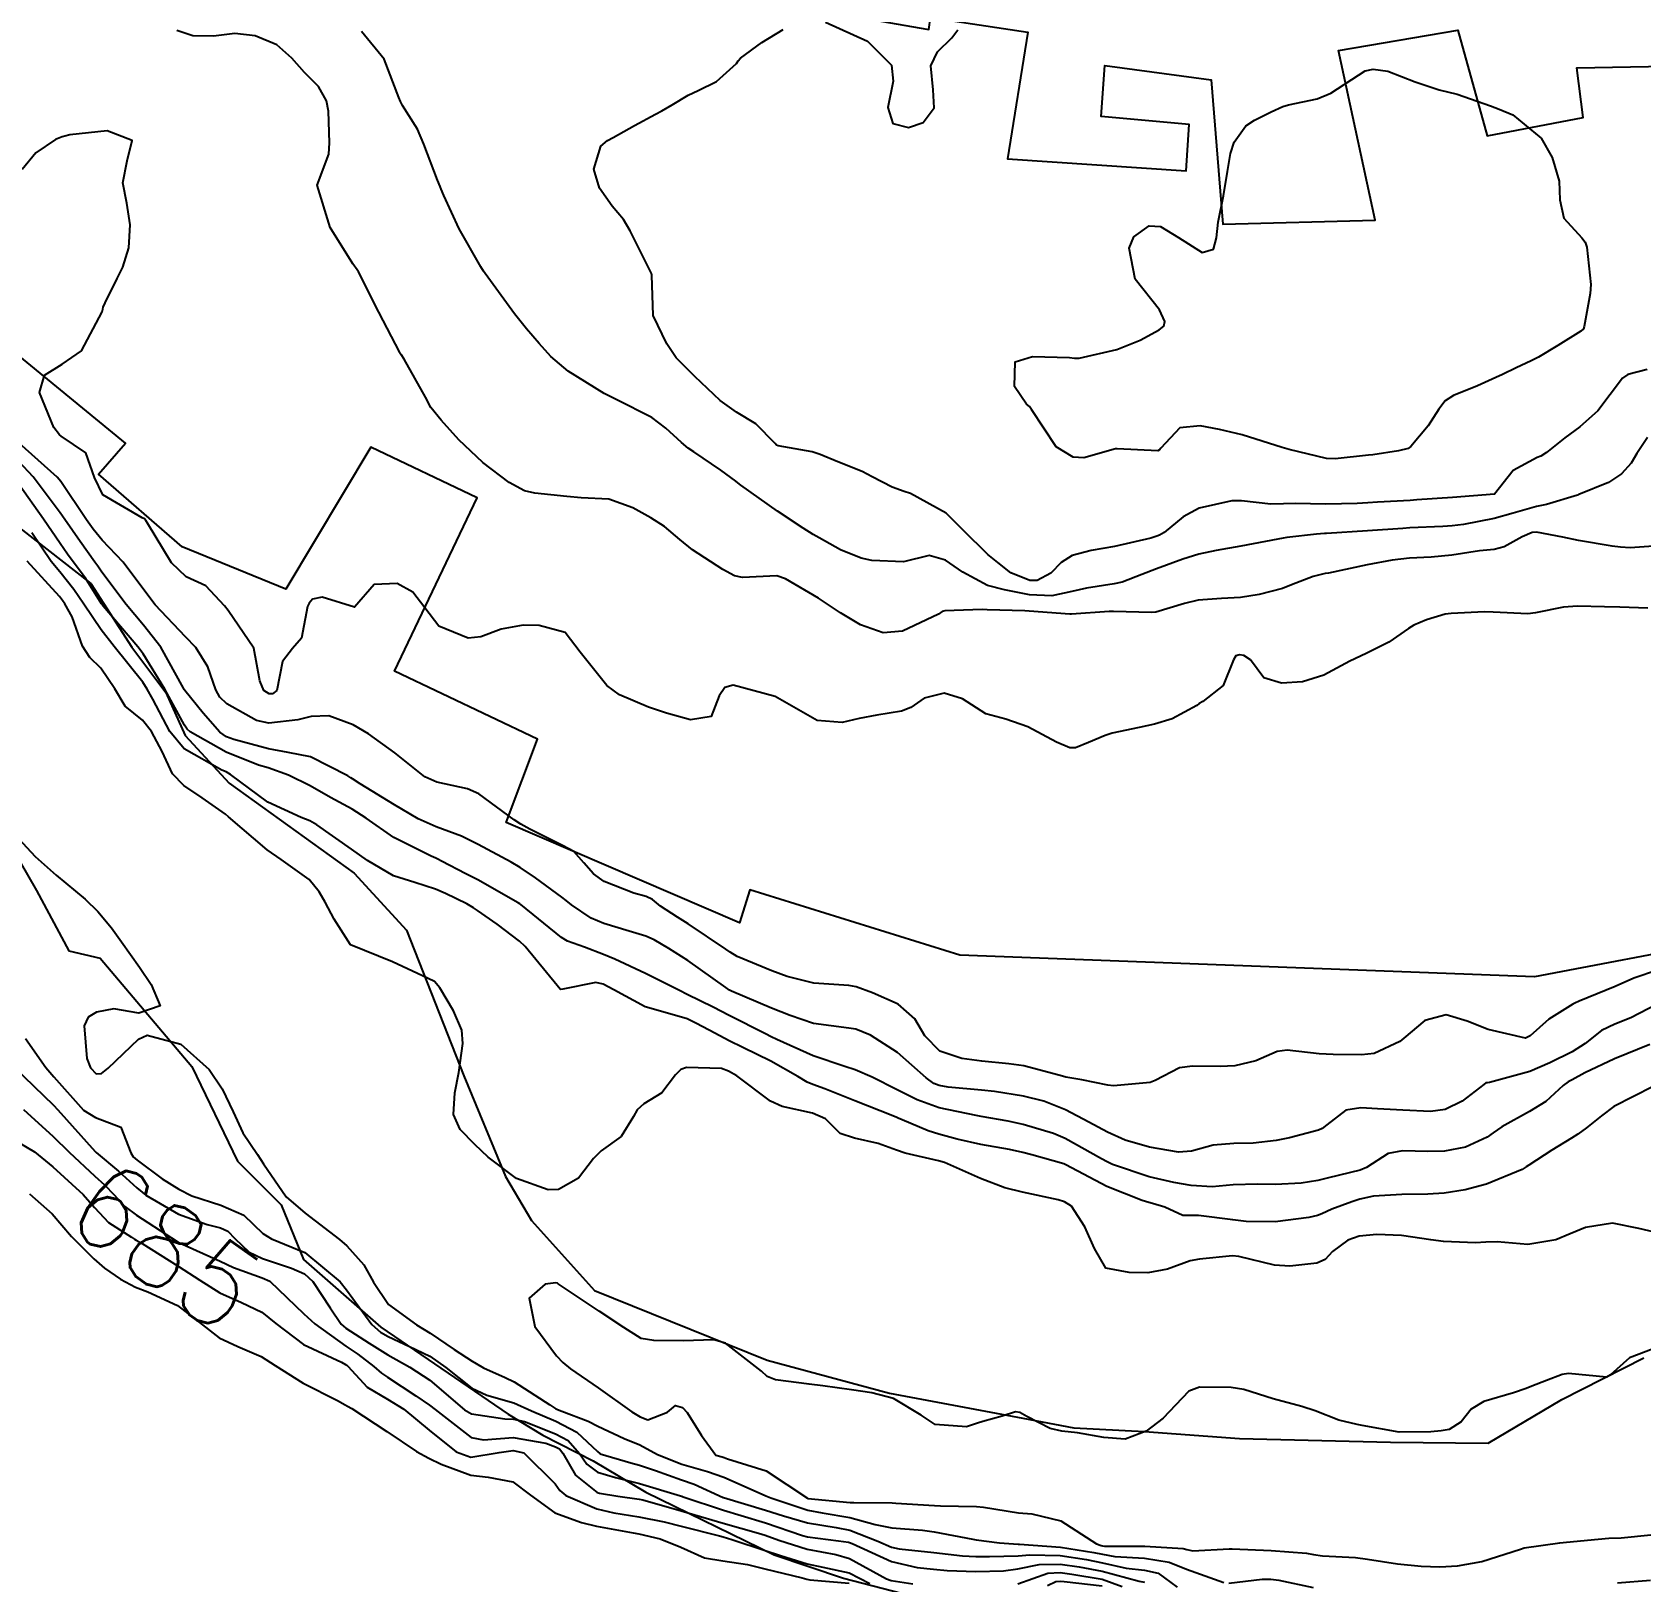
# Model space of a CAD drawing. Header units: metres. Extents: x 292545 to 299085, y 7450245 to 7463078.
# Drawn here: x 293624.2 to 293700.5, y 7462827.6 to 7462901.1 of the extents above; entities that cross this region are included whole.
import ezdxf
from ezdxf.enums import TextEntityAlignment as Align

# ---------------------------------------------------------------- set-up
doc = ezdxf.new("R2010")
doc.units = ezdxf.units.M
for name, color, linetype in [('Cotas', 45, 'Continuous'), ('Curvas de Nivel 1m', 11, 'Continuous'), ('Curvas de Nivel 5m', 15, 'Continuous'), ('Edificações', 30, 'Continuous'), ('Hidrografia', 140, 'Continuous')]:
    doc.layers.add(name, color=color, linetype=linetype)
doc.styles.add('Style-STANDARD', font='STANDARD.shx')

msp = doc.modelspace()

# ---------------------------------------------------------------- linework, layer by layer
at = {"layer": 'Curvas de Nivel 1m', "flags": 128}
for points, elevation in [([(293661.853, 7462901.58), (293663.84, 7462900.683), (293664.989, 7462899.543), (293665.056, 7462898.782), (293664.803, 7462897.545), (293665.04, 7462896.786), (293665.794, 7462896.591), (293666.493, 7462896.822), (293667.003, 7462897.518), (293666.96, 7462898.37), (293666.85, 7462899.52), (293667.167, 7462900.183), (293667.843, 7462900.843), (293668.132, 7462901.222)], 689), ([(293701.558, 7462876.765), (293700.02, 7462876.662), (293699.558, 7462876.688), (293699.158, 7462876.735), (293697.561, 7462877.001), (293696.825, 7462877.167), (293695.565, 7462877.397), (293695.368, 7462877.379), (293694.895, 7462877.187), (293694.042, 7462876.711), (293693.557, 7462876.584), (293692.866, 7462876.521), (293691.554, 7462876.315), (293690.576, 7462876.216), (293689.552, 7462876.17), (293688.735, 7462876.074), (293687.549, 7462875.844), (293685.702, 7462875.455), (293685.544, 7462875.434), (293685.429, 7462875.416), (293684.986, 7462875.306), (293683.954, 7462874.898), (293683.534, 7462874.735), (293682.419, 7462874.447), (293681.527, 7462874.31), (293680.631, 7462874.255), (293679.525, 7462874.179), (293678.878, 7462874.021), (293677.516, 7462873.61), (293677.319, 7462873.59), (293675.516, 7462873.637), (293675.308, 7462873.631), (293673.514, 7462873.507), (293673.445, 7462873.509), (293671.516, 7462873.659), (293671.308, 7462873.671), (293669.516, 7462873.718), (293669.28, 7462873.729), (293667.515, 7462873.677), (293667.392, 7462873.634), (293667.205, 7462873.513), (293665.505, 7462872.709), (293664.581, 7462872.621), (293663.507, 7462873.002), (293662.568, 7462873.569), (293661.523, 7462874.277), (293659.955, 7462875.185), (293659.539, 7462875.328), (293657.914, 7462875.25), (293657.539, 7462875.336), (293656.984, 7462875.636), (293655.552, 7462876.559), (293654.946, 7462877.048), (293654.213, 7462877.67), (293653.569, 7462878.073), (293652.716, 7462878.548), (293651.582, 7462878.96), (293650.264, 7462879.032), (293649.583, 7462879.091), (293648.072, 7462879.256), (293647.587, 7462879.368), (293646.857, 7462879.757), (293645.602, 7462880.706), (293644.468, 7462881.781), (293643.622, 7462882.719), (293643.137, 7462883.306), (293642.892, 7462883.801), (293641.875, 7462885.601), (293641.728, 7462885.819), (293641.7, 7462885.856), (293641.664, 7462885.924), (293640.673, 7462887.83), (293639.711, 7462889.741), (293639.651, 7462889.841), (293639.441, 7462890.117), (293638.362, 7462891.854), (293637.753, 7462893.86), (293638.3, 7462895.33), (293638.326, 7462895.855), (293638.284, 7462897.369), (293638.185, 7462897.856), (293637.81, 7462898.532), (293637.152, 7462899.205), (293636.54, 7462899.879), (293635.832, 7462900.504), (293634.8, 7462900.939), (293633.844, 7462901.046), (293632.835, 7462900.928), (293631.843, 7462900.93), (293631.096, 7462901.192)], 687), ([(293700.843, 7462881.895), (293700.331, 7462881.123), (293700.062, 7462880.669), (293699.598, 7462880.16), (293698.982, 7462879.749), (293697.583, 7462879.186), (293697.565, 7462879.179), (293697.522, 7462879.161), (293696.048, 7462878.705), (293695.577, 7462878.611), (293694.461, 7462878.304), (293693.571, 7462878.052), (293692.113, 7462877.766), (293691.568, 7462877.699), (293691.128, 7462877.674), (293689.566, 7462877.599), (293689.24, 7462877.58), (293687.565, 7462877.457), (293685.606, 7462877.342), (293685.563, 7462877.34), (293685.523, 7462877.34), (293685.142, 7462877.304), (293683.739, 7462877.14), (293683.561, 7462877.117), (293683.306, 7462877.07), (293681.557, 7462876.735), (293680.379, 7462876.538), (293679.553, 7462876.365), (293678.807, 7462876.121), (293677.546, 7462875.667), (293676.862, 7462875.4), (293675.921, 7462875.031), (293675.536, 7462874.948), (293674.224, 7462874.742), (293673.53, 7462874.587), (293672.588, 7462874.389), (293671.527, 7462874.43), (293670.346, 7462874.662), (293669.534, 7462874.874), (293668.366, 7462875.502), (293667.549, 7462876.077), (293666.777, 7462876.292), (293665.548, 7462875.998), (293664.047, 7462876.051), (293663.549, 7462876.16), (293662.568, 7462876.555), (293661.558, 7462877.129), (293661.272, 7462877.296), (293660.797, 7462877.591), (293659.575, 7462878.394), (293657.837, 7462879.628), (293657.701, 7462879.735), (293657.595, 7462879.82), (293656.892, 7462880.345), (293655.608, 7462881.204), (293655.343, 7462881.387), (293655.018, 7462881.659), (293654.277, 7462882.327), (293653.625, 7462882.839), (293651.921, 7462883.697), (293651.635, 7462883.831), (293651.362, 7462883.978), (293649.653, 7462885.035), (293648.836, 7462885.732), (293648.271, 7462886.343), (293647.676, 7462887.042), (293647.101, 7462887.756), (293645.711, 7462889.662), (293645.639, 7462889.771), (293645.505, 7462889.982), (293644.484, 7462891.782), (293643.749, 7462893.361), (293643.63, 7462893.67), (293643.577, 7462893.793), (293643.454, 7462894.098), (293642.812, 7462895.805), (293642.498, 7462896.517), (293641.801, 7462897.637), (293641.692, 7462897.821), (293641.619, 7462898.008), (293640.917, 7462899.829), (293639.842, 7462901.137)], 688), ([(293700.819, 7462885.118), (293699.903, 7462884.875), (293699.649, 7462884.708), (293698.473, 7462883.147), (293697.625, 7462882.389), (293696.915, 7462881.872), (293696.054, 7462881.176), (293695.778, 7462881.011), (293695.609, 7462880.946), (293694.467, 7462880.324), (293693.583, 7462879.2), (293691.581, 7462879.039), (293689.9, 7462878.926), (293689.579, 7462878.906), (293688.024, 7462878.82), (293687.578, 7462878.789), (293687.061, 7462878.761), (293685.577, 7462878.731), (293684.129, 7462878.763), (293683.577, 7462878.74), (293682.972, 7462878.724), (293681.578, 7462878.89), (293681.121, 7462878.889), (293679.575, 7462878.538), (293678.819, 7462878.129), (293677.918, 7462877.386), (293677.693, 7462877.257), (293677.561, 7462877.203), (293677.28, 7462877.114), (293675.556, 7462876.72), (293674.454, 7462876.531), (293673.551, 7462876.291), (293673.028, 7462875.965), (293672.547, 7462875.45), (293671.886, 7462875.108), (293671.538, 7462875.116), (293670.644, 7462875.473), (293670.025, 7462875.961), (293669.551, 7462876.341), (293668.388, 7462877.502), (293667.575, 7462878.306), (293665.882, 7462879.233), (293665.59, 7462879.331), (293665.012, 7462879.539), (293664.071, 7462880.027), (293663.6, 7462880.285), (293662.435, 7462880.741), (293661.608, 7462881.086), (293661.227, 7462881.204), (293659.612, 7462881.49), (293659.537, 7462881.526), (293659.465, 7462881.602), (293658.545, 7462882.539), (293657.628, 7462883.091), (293656.854, 7462883.638), (293655.65, 7462884.784), (293654.776, 7462885.663), (293654.33, 7462886.331), (293653.683, 7462887.68), (293653.625, 7462889.594), (293653.604, 7462889.671), (293652.967, 7462890.923), (293652.583, 7462891.687), (293652.273, 7462892.227), (293651.744, 7462892.857), (293651.141, 7462893.706), (293650.868, 7462894.607), (293651.207, 7462895.706), (293651.522, 7462895.966), (293651.787, 7462896.122), (293652.793, 7462896.685), (293653.798, 7462897.221), (293654.091, 7462897.376), (293654.585, 7462897.662), (293655.337, 7462898.125), (293655.81, 7462898.348), (293656.685, 7462898.77), (293657.633, 7462899.632), (293657.713, 7462899.743), (293657.827, 7462899.872), (293658.838, 7462900.615), (293659.847, 7462901.235)], 689), ([(293700.846, 7462873.794), (293699.524, 7462873.839), (293698.8, 7462873.865), (293697.524, 7462873.884), (293696.847, 7462873.843), (293695.519, 7462873.58), (293695.168, 7462873.533), (293693.519, 7462873.601), (293693.11, 7462873.616), (293691.518, 7462873.548), (293691.245, 7462873.505), (293690.357, 7462873.242), (293689.762, 7462872.996), (293689.509, 7462872.84), (293688.573, 7462872.188), (293687.497, 7462871.651), (293686.726, 7462871.281), (293685.486, 7462870.619), (293684.482, 7462870.311), (293683.482, 7462870.24), (293682.64, 7462870.488), (293682.005, 7462871.342), (293681.694, 7462871.546), (293681.495, 7462871.577), (293681.31, 7462871.537), (293681.198, 7462871.353), (293680.716, 7462870.122), (293679.746, 7462869.367), (293679.569, 7462869.272), (293679.47, 7462869.185), (293678.29, 7462868.552), (293677.457, 7462868.302), (293676.724, 7462868.131), (293675.45, 7462867.863), (293675.112, 7462867.76), (293674.328, 7462867.431), (293673.706, 7462867.172), (293673.44, 7462867.17), (293672.811, 7462867.446), (293671.454, 7462868.17), (293670.399, 7462868.536), (293669.462, 7462868.783), (293668.346, 7462869.501), (293667.475, 7462869.762), (293666.53, 7462869.524), (293665.907, 7462869.093), (293665.464, 7462868.916), (293664.287, 7462868.725), (293663.458, 7462868.571), (293662.645, 7462868.378), (293661.456, 7462868.467), (293659.473, 7462869.61), (293657.478, 7462870.139), (293657.078, 7462870.033), (293656.811, 7462869.637), (293656.439, 7462868.659), (293655.456, 7462868.495), (293654.317, 7462868.81), (293653.464, 7462869.104), (293652.085, 7462869.694), (293651.477, 7462870.134), (293650.221, 7462871.713), (293649.507, 7462872.641), (293648.28, 7462872.97), (293647.512, 7462872.994), (293646.466, 7462872.803), (293645.503, 7462872.439), (293644.901, 7462872.38), (293643.51, 7462872.947), (293642.847, 7462873.807), (293642.285, 7462874.563), (293641.534, 7462874.964), (293640.444, 7462874.92), (293639.523, 7462873.84), (293637.978, 7462874.314), (293637.526, 7462874.222), (293637.363, 7462874.033), (293637.292, 7462873.872), (293637.002, 7462872.373), (293636.57, 7462871.879), (293636.11, 7462871.261), (293635.83, 7462869.886), (293635.626, 7462869.734), (293635.471, 7462869.736), (293635.215, 7462869.893), (293635.029, 7462870.343), (293634.75, 7462871.897), (293633.52, 7462873.688), (293633.354, 7462873.913), (293632.465, 7462874.859), (293631.536, 7462875.28), (293630.832, 7462875.947), (293629.699, 7462877.821), (293629.628, 7462877.959), (293629.564, 7462878.035), (293629.447, 7462878.079), (293627.581, 7462879.164), (293627.183, 7462879.986), (293626.772, 7462881.16), (293625.612, 7462881.96), (293625.527, 7462882.011), (293625.262, 7462882.37), (293624.581, 7462884.021), (293624.816, 7462884.853), (293625.656, 7462885.362), (293626.577, 7462885.996), (293627.546, 7462887.846), (293627.581, 7462887.982), (293627.601, 7462888.065), (293627.687, 7462888.268), (293628.256, 7462889.423), (293628.525, 7462889.972), (293628.811, 7462890.88), (293628.881, 7462891.969), (293628.717, 7462892.997), (293628.531, 7462893.972), (293628.731, 7462895.008), (293628.972, 7462895.968), (293627.787, 7462896.431), (293626.02, 7462896.242), (293625.785, 7462896.181), (293625.651, 7462896.145), (293625.334, 7462896.014), (293624.409, 7462895.388), (293623.761, 7462894.591)], 686), ([(293701.302, 7462855.019), (293700.048, 7462854.366), (293699.287, 7462854.067), (293698.659, 7462853.763), (293697.885, 7462853.151), (293697.269, 7462852.761), (293696.198, 7462852.236), (293695.259, 7462851.832), (293693.345, 7462851.3), (293693.254, 7462851.296), (293693.177, 7462851.287), (293693.078, 7462851.212), (293692.041, 7462850.426), (293691.241, 7462850.026), (293690.544, 7462849.932), (293689.24, 7462849.988), (293688.028, 7462850.056), (293687.241, 7462850.109), (293686.536, 7462849.991), (293685.621, 7462849.296), (293685.405, 7462849.123), (293685.229, 7462849.041), (293683.861, 7462848.676), (293683.221, 7462848.557), (293682.13, 7462848.426), (293681.219, 7462848.408), (293680.237, 7462848.34), (293679.213, 7462848.052), (293678.596, 7462847.995), (293677.215, 7462848.234), (293676.064, 7462848.567), (293675.226, 7462848.942), (293674.34, 7462849.429), (293673.239, 7462850.008), (293672.206, 7462850.419), (293671.245, 7462850.661), (293669.861, 7462850.87), (293669.247, 7462850.938), (293667.665, 7462851.089), (293667.249, 7462851.162), (293666.996, 7462851.259), (293666.623, 7462851.519), (293665.271, 7462852.729), (293663.984, 7462853.553), (293663.286, 7462853.832), (293662.967, 7462853.882), (293661.288, 7462854.104), (293660.182, 7462854.486), (293659.295, 7462854.827), (293657.395, 7462855.629), (293657.304, 7462855.686), (293657.131, 7462855.807), (293655.324, 7462857.086), (293654.428, 7462857.664), (293653.734, 7462858.071), (293653.339, 7462858.25), (293652.544, 7462858.485), (293651.344, 7462858.846), (293650.742, 7462859.104), (293649.803, 7462859.723), (293649.557, 7462859.929), (293649.357, 7462860.093), (293648.106, 7462861.002), (293647.37, 7462861.507), (293646.949, 7462861.754), (293645.385, 7462862.585), (293644.588, 7462862.979), (293643.397, 7462863.435), (293642.542, 7462863.809), (293641.409, 7462864.463), (293639.788, 7462865.467), (293639.422, 7462865.703), (293639.338, 7462865.757), (293639.194, 7462865.843), (293637.436, 7462866.743), (293636.369, 7462866.951), (293635.441, 7462867.125), (293633.792, 7462867.562), (293633.45, 7462867.692), (293633.127, 7462867.915), (293632.348, 7462868.813), (293631.472, 7462869.897), (293631.445, 7462869.94), (293631.408, 7462870.007), (293630.329, 7462871.952), (293629.508, 7462872.998), (293628.686, 7462873.968), (293627.538, 7462875.508), (293627.344, 7462875.786), (293627.206, 7462875.985), (293626.513, 7462876.957), (293625.773, 7462878.007), (293625.567, 7462878.311), (293624.283, 7462880.023), (293623.6, 7462880.754)], 684), ([(293700.95, 7462853.113), (293699.266, 7462852.428), (293697.871, 7462851.763), (293697.256, 7462851.435), (293697.079, 7462851.337), (293696.843, 7462851.164), (293696.012, 7462850.405), (293695.24, 7462849.928), (293693.928, 7462849.2), (293693.514, 7462848.921), (293693.226, 7462848.719), (293692.205, 7462848.233), (293691.215, 7462848.047), (293690.414, 7462848.039), (293689.215, 7462848.061), (293688.54, 7462847.933), (293687.513, 7462847.275), (293687.202, 7462847.144), (293685.703, 7462846.79), (293685.197, 7462846.664), (293684.407, 7462846.524), (293683.194, 7462846.46), (293682.342, 7462846.481), (293681.194, 7462846.444), (293680.195, 7462846.358), (293679.193, 7462846.417), (293678.369, 7462846.557), (293677.197, 7462846.827), (293675.463, 7462847.417), (293675.205, 7462847.536), (293674.95, 7462847.679), (293673.225, 7462848.648), (293672.664, 7462848.886), (293671.231, 7462849.317), (293670.523, 7462849.477), (293669.235, 7462849.695), (293668.996, 7462849.732), (293667.239, 7462850.105), (293666.196, 7462850.479), (293665.247, 7462850.954), (293664.067, 7462851.552), (293663.258, 7462851.901), (293662.769, 7462852.057), (293661.268, 7462852.575), (293659.546, 7462853.339), (293659.281, 7462853.47), (293659.002, 7462853.613), (293657.292, 7462854.489), (293656.534, 7462854.88), (293655.301, 7462855.483), (293654.937, 7462855.664), (293653.315, 7462856.478), (293651.87, 7462857.149), (293651.328, 7462857.379), (293650.43, 7462857.714), (293649.622, 7462858.012), (293649.337, 7462858.185), (293647.401, 7462859.75), (293647.353, 7462859.781), (293647.276, 7462859.828), (293645.364, 7462860.908), (293644.793, 7462861.204), (293643.65, 7462861.796), (293643.47, 7462861.894), (293643.375, 7462861.937), (293643.149, 7462862.029), (293641.389, 7462862.918), (293640.07, 7462863.833), (293639.407, 7462864.273), (293638.382, 7462864.824), (293637.418, 7462865.367), (293636.393, 7462865.88), (293635.428, 7462866.218), (293634.967, 7462866.358), (293633.439, 7462866.961), (293631.718, 7462867.936), (293631.577, 7462868.061), (293631.456, 7462868.245), (293630.519, 7462869.95), (293629.49, 7462871.625), (293629.242, 7462871.963), (293627.604, 7462873.897), (293627.533, 7462873.98), (293627.523, 7462873.996), (293626.758, 7462875.215), (293626.176, 7462876), (293625.907, 7462876.365), (293625.552, 7462876.869), (293624.764, 7462878.018), (293623.588, 7462879.691)], 683), ([(293701.104, 7462851.112), (293699.243, 7462850.17), (293698.654, 7462849.731), (293697.941, 7462849.153), (293697.529, 7462848.856), (293697.226, 7462848.668), (293696.298, 7462848.088), (293695.206, 7462847.38), (293695.086, 7462847.301), (293694.888, 7462847.185), (293693.196, 7462846.489), (293692.192, 7462846.221), (293691.191, 7462846.063), (293690.425, 7462846.003), (293689.19, 7462845.99), (293687.839, 7462845.919), (293687.188, 7462845.768), (293686.82, 7462845.651), (293685.868, 7462845.293), (293685.399, 7462845.08), (293685.18, 7462844.995), (293684.779, 7462844.906), (293683.177, 7462844.705), (293681.803, 7462844.718), (293681.177, 7462844.794), (293679.542, 7462845.004), (293679.179, 7462844.993), (293678.798, 7462844.994), (293677.95, 7462845.388), (293677.36, 7462845.572), (293677.185, 7462845.618), (293676.878, 7462845.711), (293675.192, 7462846.373), (293673.251, 7462847.401), (293673.213, 7462847.422), (293673.151, 7462847.441), (293671.633, 7462847.88), (293671.218, 7462847.989), (293670.574, 7462848.122), (293669.222, 7462848.363), (293668.101, 7462848.625), (293667.226, 7462848.858), (293666.729, 7462849.018), (293665.487, 7462849.536), (293665.307, 7462849.612), (293665.234, 7462849.646), (293665.054, 7462849.723), (293663.242, 7462850.428), (293661.815, 7462851.006), (293661.249, 7462851.212), (293660.988, 7462851.322), (293660.544, 7462851.591), (293659.264, 7462852.319), (293657.932, 7462852.964), (293657.278, 7462853.283), (293656.608, 7462853.64), (293655.742, 7462854.108), (293655.289, 7462854.317), (293654.367, 7462854.594), (293653.295, 7462854.89), (293651.815, 7462855.695), (293651.307, 7462855.971), (293650.962, 7462856.052), (293649.399, 7462855.729), (293649.303, 7462855.717), (293649.27, 7462855.73), (293649.135, 7462855.902), (293647.614, 7462857.747), (293647.336, 7462858.013), (293646.284, 7462858.82), (293645.35, 7462859.455), (293645.165, 7462859.587), (293644.85, 7462859.778), (293643.829, 7462860.265), (293643.36, 7462860.466), (293642.383, 7462860.789), (293641.366, 7462861.106), (293640.128, 7462861.832), (293639.381, 7462862.371), (293637.735, 7462863.528), (293637.401, 7462863.715), (293636.986, 7462863.874), (293635.41, 7462864.595), (293633.643, 7462865.908), (293633.425, 7462866.029), (293633.22, 7462866.12), (293631.441, 7462867.124), (293630.765, 7462867.947), (293629.948, 7462869.475), (293629.686, 7462869.958), (293629.476, 7462870.281), (293628.118, 7462871.974), (293627.505, 7462872.768), (293626.675, 7462873.993), (293626.21, 7462874.68), (293625.538, 7462875.515), (293625.138, 7462876.014), (293624.209, 7462877.37)], 682), ([(293701.174, 7462844.212), (293700.431, 7462844.377), (293699.178, 7462844.635), (293697.899, 7462844.429), (293697.173, 7462844.136), (293696.487, 7462843.849), (293695.167, 7462843.618), (293693.714, 7462843.747), (293693.168, 7462843.738), (293692.677, 7462843.706), (293691.168, 7462843.757), (293690.564, 7462843.841), (293689.171, 7462844.049), (293687.999, 7462844.096), (293687.17, 7462844.019), (293686.624, 7462843.829), (293685.9, 7462843.293), (293685.544, 7462842.91), (293685.155, 7462842.74), (293683.877, 7462842.595), (293683.153, 7462842.646), (293681.453, 7462843.053), (293681.159, 7462843.084), (293679.592, 7462842.93), (293679.155, 7462842.843), (293678.076, 7462842.46), (293677.146, 7462842.281), (293676.259, 7462842.296), (293675.149, 7462842.493), (293674.609, 7462843.426), (293674.15, 7462844.453), (293673.517, 7462845.437), (293673.186, 7462845.648), (293672.891, 7462845.741), (293671.192, 7462846.096), (293670.363, 7462846.31), (293669.202, 7462846.749), (293667.495, 7462847.507), (293667.214, 7462847.596), (293665.639, 7462847.955), (293665.218, 7462848.093), (293664.354, 7462848.417), (293663.224, 7462848.659), (293662.544, 7462848.888), (293661.848, 7462849.574), (293661.236, 7462849.855), (293659.799, 7462850.162), (293659.241, 7462850.424), (293657.654, 7462851.626), (293657.256, 7462851.844), (293656.918, 7462851.975), (293655.258, 7462852.008), (293654.991, 7462851.928), (293654.736, 7462851.665), (293654.094, 7462850.822), (293653.239, 7462850.294), (293652.916, 7462850.004), (293652.745, 7462849.685), (293652.166, 7462848.748), (293651.217, 7462848.068), (293650.845, 7462847.706), (293650.146, 7462846.768), (293649.191, 7462846.238), (293648.707, 7462846.218), (293647.198, 7462846.751), (293645.862, 7462847.764), (293645.219, 7462848.364), (293644.523, 7462849.078), (293644.207, 7462849.785), (293644.276, 7462850.817), (293644.47, 7462851.782), (293644.651, 7462853.153), (293644.601, 7462853.78), (293644.211, 7462854.705), (293643.569, 7462855.796), (293643.307, 7462856.09), (293642.747, 7462856.37), (293641.321, 7462857.033), (293639.333, 7462857.84), (293638.547, 7462859.054), (293638.124, 7462859.858), (293637.844, 7462860.349), (293637.363, 7462860.924), (293636.034, 7462861.883), (293635.38, 7462862.338), (293633.54, 7462863.909), (293633.404, 7462864.026), (293632.286, 7462864.801), (293631.417, 7462865.384), (293630.891, 7462865.945), (293630.395, 7462866.994), (293629.895, 7462867.956), (293629.458, 7462868.485), (293628.64, 7462869.147), (293628.149, 7462869.973), (293627.483, 7462870.958), (293626.96, 7462871.46), (293626.626, 7462871.993), (293626.131, 7462873.384), (293625.783, 7462874.006), (293625.676, 7462874.16), (293625.526, 7462874.344), (293623.989, 7462876.026)], 681), ([(293623.393, 7462863.08), (293624.368, 7462862.02), (293625.37, 7462861.137), (293626.738, 7462859.996), (293627.347, 7462859.419), (293627.996, 7462858.636), (293628.472, 7462857.973), (293629.315, 7462856.775), (293629.868, 7462855.954), (293630.305, 7462854.937), (293629.289, 7462854.596), (293628.106, 7462854.793), (293627.289, 7462854.647), (293626.886, 7462854.395), (293626.694, 7462853.996), (293626.819, 7462852.443), (293626.995, 7462851.993), (293627.259, 7462851.722), (293627.515, 7462851.73), (293627.828, 7462851.982), (293629.277, 7462853.355), (293629.691, 7462853.544), (293631.275, 7462853.126), (293632.618, 7462851.926), (293633.249, 7462851.009), (293633.768, 7462849.912), (293634.229, 7462848.911), (293634.92, 7462847.894), (293635.206, 7462847.445), (293636.279, 7462845.879), (293637.175, 7462845.115), (293638.814, 7462843.853), (293639.16, 7462843.557), (293639.965, 7462842.652), (293640.42, 7462841.831), (293641.127, 7462840.78), (293642.451, 7462839.807), (293643.109, 7462839.425), (293644.24, 7462838.65), (293645.096, 7462838.093), (293645.294, 7462837.976), (293645.63, 7462837.772), (293646.655, 7462837.323), (293647.083, 7462837.117), (293648.782, 7462836.018), (293649.064, 7462835.831), (293649.351, 7462835.726), (293650.597, 7462835.246), (293651.056, 7462835.012), (293652.309, 7462834.429), (293653.047, 7462834.12), (293653.886, 7462833.672), (293655.038, 7462833.21), (293656.26, 7462832.866), (293657.032, 7462832.585), (293658.857, 7462831.78), (293659.024, 7462831.704), (293659.258, 7462831.608), (293661.014, 7462831.027), (293661.693, 7462830.9), (293663.01, 7462830.672), (293664.206, 7462830.347), (293665.003, 7462830.193), (293666.449, 7462830.077), (293667, 7462829.999), (293668.84, 7462829.648), (293668.995, 7462829.621), (293670.11, 7462829.479), (293670.992, 7462829.412), (293671.051, 7462829.41), (293672.991, 7462829.278), (293674.585, 7462829.022), (293674.988, 7462828.931), (293675.576, 7462828.825), (293676.986, 7462828.745), (293678.158, 7462828.556), (293678.981, 7462828.224), (293680.74, 7462827.587)], 681), ([(293623.915, 7462853.385), (293624.88, 7462852.014), (293625.256, 7462851.571), (293626.669, 7462849.996), (293627.229, 7462849.64), (293628.436, 7462849.183), (293628.908, 7462847.965), (293629.024, 7462847.776), (293629.208, 7462847.621), (293630.399, 7462846.744), (293631.188, 7462846.248), (293631.811, 7462845.934), (293633.179, 7462845.485), (293634.276, 7462845.006), (293635.165, 7462844.148), (293635.58, 7462843.886), (293637.157, 7462843.242), (293638.834, 7462841.853), (293639.137, 7462841.471), (293640.332, 7462839.832), (293640.753, 7462839.469), (293641.107, 7462839.258), (293642.127, 7462838.785), (293643.098, 7462838.324), (293643.856, 7462837.792), (293645.083, 7462836.805), (293645.792, 7462836.481), (293647.068, 7462836.122), (293647.905, 7462835.742), (293649.058, 7462835.24), (293650.066, 7462834.728), (293651.044, 7462833.804), (293651.171, 7462833.699), (293652.626, 7462833.274), (293653.038, 7462833.161), (293653.795, 7462832.913), (293655.031, 7462832.465), (293655.63, 7462832.252), (293657.003, 7462831.63), (293657.023, 7462831.624), (293659.014, 7462831.032), (293659.861, 7462830.751), (293661.005, 7462830.426), (293662.366, 7462830.206), (293663.001, 7462830.073), (293664.335, 7462829.547), (293664.99, 7462829.266), (293665.341, 7462829.185), (293666.988, 7462829.023), (293668.35, 7462828.863), (293668.986, 7462828.832), (293669.639, 7462828.831), (293670.987, 7462828.866), (293671.547, 7462828.905), (293672.987, 7462828.876), (293674.239, 7462828.685), (293674.984, 7462828.528), (293676.114, 7462828.276), (293676.981, 7462828.176), (293677.626, 7462828.036), (293678.529, 7462827.377)], 682), ([(293623.374, 7462852.029), (293625.236, 7462850.226), (293625.441, 7462850.008), (293627.213, 7462848.035), (293627.237, 7462848.014), (293627.263, 7462847.989), (293628.326, 7462847.095), (293629.188, 7462846.313), (293629.626, 7462845.956), (293631.174, 7462845.055), (293632.527, 7462844.568), (293633.168, 7462844.405), (293633.506, 7462844.254), (293633.839, 7462843.91), (293634.52, 7462843.263), (293635.154, 7462842.961), (293636.526, 7462842.499), (293637.147, 7462842.231), (293637.549, 7462841.866), (293638.362, 7462840.62), (293638.889, 7462839.852), (293639.111, 7462839.66), (293640.21, 7462838.939), (293641.099, 7462838.386), (293642.134, 7462837.81), (293643.087, 7462837.182), (293644.734, 7462835.783), (293645.07, 7462835.588), (293646.652, 7462835.349), (293647.059, 7462835.342), (293647.578, 7462835.225), (293649.052, 7462834.643), (293649.655, 7462834.327), (293650.194, 7462833.713), (293650.531, 7462833.201), (293651.034, 7462832.834), (293651.902, 7462832.567), (293653.029, 7462832.296), (293654.977, 7462831.707), (293655.023, 7462831.69), (293655.047, 7462831.683), (293655.107, 7462831.659), (293657.014, 7462831.025), (293657.862, 7462830.77), (293659.005, 7462830.422), (293660.771, 7462829.817), (293660.995, 7462829.758), (293662.471, 7462829.568), (293662.946, 7462829.514), (293662.992, 7462829.498), (293663.111, 7462829.44), (293664.983, 7462828.589), (293666.203, 7462828.306), (293666.98, 7462828.224), (293667.628, 7462828.159), (293668.979, 7462828.11), (293670.303, 7462828.153), (293670.981, 7462828.249), (293671.993, 7462828.45), (293672.983, 7462828.471), (293673.891, 7462828.345), (293674.98, 7462828.127), (293676.725, 7462827.653), (293676.975, 7462827.609)], 683), ([(293623.823, 7462850.024), (293625.22, 7462848.749), (293625.991, 7462848.002), (293627.202, 7462846.868), (293627.668, 7462846.454), (293628.117, 7462845.976), (293628.629, 7462845.42), (293629.173, 7462845.017), (293630.844, 7462843.943), (293631.161, 7462843.74), (293631.538, 7462843.557), (293633.152, 7462842.838), (293633.772, 7462842.533), (293635.144, 7462842.045), (293635.5, 7462841.886), (293637.12, 7462840.339), (293637.636, 7462839.865), (293639.102, 7462838.802), (293639.677, 7462838.42), (293640.436, 7462837.83), (293640.794, 7462837.528), (293641.088, 7462837.325), (293642.434, 7462836.451), (293643.075, 7462836.008), (293643.34, 7462835.797), (293645.053, 7462834.467), (293645.634, 7462834.357), (293647.05, 7462834.467), (293648.585, 7462834.197), (293649.046, 7462834.032), (293649.244, 7462833.926), (293649.402, 7462833.725), (293649.998, 7462832.681), (293651.024, 7462831.864), (293651.14, 7462831.824), (293651.998, 7462831.695), (293653.021, 7462831.547), (293653.191, 7462831.508), (293655.013, 7462830.99), (293655.933, 7462830.722), (293657.005, 7462830.404), (293658.684, 7462829.927), (293658.996, 7462829.832), (293659.635, 7462829.604), (293660.989, 7462829.172), (293662.34, 7462828.924), (293662.985, 7462828.735), (293664.744, 7462827.774), (293664.974, 7462827.682), (293665.993, 7462827.53)], 684), ([(293624.108, 7462846.021), (293625.179, 7462845.072), (293626.094, 7462844.001), (293627.152, 7462842.945), (293627.668, 7462842.502), (293628.424, 7462841.971), (293629.137, 7462841.594), (293629.718, 7462841.37), (293631.125, 7462840.736), (293632.171, 7462839.929), (293633.106, 7462839.191), (293633.978, 7462838.783), (293635.097, 7462838.304), (293635.762, 7462837.883), (293637.085, 7462837.054), (293638.704, 7462836.227), (293639.075, 7462836.027), (293639.188, 7462835.962), (293639.39, 7462835.845), (293641.057, 7462834.76), (293642.454, 7462833.806), (293643.04, 7462833.494), (293643.62, 7462833.211), (293645.032, 7462832.679), (293645.855, 7462832.592), (293647.029, 7462832.376), (293647.868, 7462831.742), (293649.011, 7462830.904), (293650.279, 7462830.442), (293651.001, 7462830.267), (293652.736, 7462829.944), (293652.996, 7462829.905), (293654.012, 7462829.67), (293654.989, 7462829.264), (293656.109, 7462828.768), (293656.983, 7462828.621), (293658.149, 7462828.45), (293658.979, 7462828.245), (293660.755, 7462827.813), (293660.975, 7462827.756), (293661.114, 7462827.727), (293662.973, 7462827.564)], 686), ([(293670.973, 7462827.528), (293672.402, 7462828.033), (293672.979, 7462828.064), (293673.534, 7462827.997), (293674.976, 7462827.749), (293675.926, 7462827.41)], 684), ([(293680.975, 7462827.563), (293682.563, 7462827.748), (293682.977, 7462827.751), (293683.358, 7462827.705), (293684.974, 7462827.362)], 681), ([(293699.42, 7462827.576), (293700.979, 7462827.708)], 681)]:
    msp.add_lwpolyline(points, dxfattribs=dict(at, elevation=elevation))
at = {"layer": 'Curvas de Nivel 5m', "elevation": 690, "flags": 128}
msp.add_lwpolyline([(293696.677, 7462893.166), (293696.869, 7462892.288), (293697.726, 7462891.354), (293697.883, 7462891.148), (293697.953, 7462890.915), (293698.153, 7462889.145), (293698.12, 7462888.725), (293697.838, 7462887.148), (293697.793, 7462887.037), (293697.68, 7462886.929), (293696.583, 7462886.253), (293695.661, 7462885.693), (293695.323, 7462885.519), (293694.611, 7462885.19), (293693.964, 7462884.883), (293693.648, 7462884.729), (293692.77, 7462884.339), (293691.639, 7462883.878), (293691.24, 7462883.631), (293690.936, 7462883.237), (293690.428, 7462882.438), (293689.615, 7462881.456), (293689.49, 7462881.375), (293689.028, 7462881.256), (293687.803, 7462881.075), (293687.61, 7462881.048), (293686.029, 7462880.871), (293685.607, 7462880.888), (293683.845, 7462881.318), (293683.614, 7462881.387), (293683.513, 7462881.422), (293681.62, 7462882.009), (293680.538, 7462882.272), (293679.624, 7462882.447), (293678.654, 7462882.349), (293677.762, 7462881.389), (293677.698, 7462881.303), (293677.611, 7462881.251), (293675.68, 7462881.351), (293675.612, 7462881.345), (293674.108, 7462880.932), (293673.606, 7462880.958), (293672.79, 7462881.448), (293671.631, 7462883.225), (293671.527, 7462883.357), (293671.384, 7462883.464), (293670.817, 7462884.301), (293670.841, 7462885.472), (293671.666, 7462885.738), (293673.427, 7462885.681), (293673.665, 7462885.644), (293673.88, 7462885.651), (293675.669, 7462886.059), (293676.772, 7462886.501), (293677.679, 7462887.001), (293677.893, 7462887.176), (293677.94, 7462887.387), (293677.689, 7462887.949), (293676.533, 7462889.402), (293676.259, 7462890.871), (293676.469, 7462891.403), (293677.208, 7462891.926), (293677.738, 7462891.892), (293678.599, 7462891.381), (293679.722, 7462890.669), (293680.261, 7462890.826), (293680.403, 7462891.36), (293680.478, 7462892.097), (293680.734, 7462893.355), (293680.917, 7462894.505), (293681.058, 7462895.351), (293681.237, 7462895.892), (293681.793, 7462896.672), (293682.197, 7462896.936), (293682.99, 7462897.328), (293683.547, 7462897.581), (293683.806, 7462897.661), (293685.171, 7462897.944), (293685.812, 7462898.216), (293687.446, 7462899.276), (293687.824, 7462899.353), (293688.52, 7462899.263), (293689.818, 7462898.748), (293690.962, 7462898.38), (293691.812, 7462898.177), (293693.387, 7462897.624), (293693.805, 7462897.456), (293694.447, 7462897.194), (293695.786, 7462896.084), (293696.32, 7462895.172), (293696.643, 7462894.048)], close=True, dxfattribs=at)
at = {"layer": 'Curvas de Nivel 5m', "flags": 128}
for points, elevation in [([(293701.318, 7462856.636), (293700.184, 7462856.252), (293699.31, 7462855.86), (293697.598, 7462855.156), (293697.394, 7462855.066), (293697.301, 7462855.025), (293696.152, 7462854.309), (293695.278, 7462853.52), (293695.054, 7462853.406), (293693.282, 7462853.815), (293692.291, 7462854.217), (293691.292, 7462854.508), (293690.28, 7462854.248), (293689.285, 7462853.412), (293689.087, 7462853.253), (293687.869, 7462852.676), (293687.273, 7462852.613), (293685.929, 7462852.637), (293685.273, 7462852.671), (293683.755, 7462852.836), (293683.275, 7462852.767), (293682.264, 7462852.339), (293681.264, 7462852.088), (293680.566, 7462852.055), (293679.264, 7462852.078), (293678.643, 7462851.998), (293677.486, 7462851.397), (293677.252, 7462851.311), (293675.516, 7462851.152), (293675.251, 7462851.181), (293674.007, 7462851.432), (293673.255, 7462851.563), (293673.098, 7462851.599), (293671.262, 7462852.087), (293670.555, 7462852.185), (293669.265, 7462852.312), (293668.319, 7462852.448), (293667.272, 7462852.795), (293666.564, 7462853.521), (293666.085, 7462854.322), (293665.298, 7462855.011), (293664.077, 7462855.552), (293663.306, 7462855.842), (293662.963, 7462855.907), (293661.307, 7462856.021), (293660.037, 7462856.326), (293659.313, 7462856.601), (293657.668, 7462857.286), (293657.331, 7462857.486), (293657.124, 7462857.632), (293655.345, 7462858.825), (293654.829, 7462859.139), (293654.024, 7462859.67), (293653.656, 7462859.975), (293653.357, 7462860.12), (293652.766, 7462860.279), (293651.364, 7462860.834), (293650.855, 7462861.195), (293650.386, 7462861.715), (293649.913, 7462862.254), (293649.385, 7462862.542), (293647.827, 7462863.315), (293647.4, 7462863.555), (293647.088, 7462863.753), (293645.415, 7462864.993), (293644.872, 7462865.232), (293643.42, 7462865.543), (293642.854, 7462865.806), (293641.434, 7462866.934), (293640.188, 7462867.833), (293639.457, 7462868.266), (293638.296, 7462868.692), (293637.461, 7462868.652), (293636.836, 7462868.499), (293635.457, 7462868.336), (293634.877, 7462868.477), (293633.466, 7462869.26), (293633.134, 7462869.58), (293632.947, 7462869.918), (293632.567, 7462871.007), (293631.986, 7462871.933), (293631.5, 7462872.444), (293630.071, 7462873.955), (293629.53, 7462874.662), (293628.553, 7462875.97), (293627.553, 7462877.028), (293627.119, 7462877.547), (293626.815, 7462877.991), (293625.59, 7462879.81), (293625.412, 7462880.012), (293623.609, 7462881.62)], 685), ([(293623.219, 7462848.675), (293624.341, 7462848.019), (293625.206, 7462847.308), (293626.656, 7462845.995), (293627.184, 7462845.372), (293627.851, 7462844.661), (293628.942, 7462843.963), (293629.081, 7462843.881), (293629.162, 7462843.828), (293629.453, 7462843.664), (293631.15, 7462842.6), (293632.184, 7462841.93), (293633.134, 7462841.326), (293634.154, 7462840.879), (293635.121, 7462840.407), (293635.784, 7462839.883), (293637.103, 7462838.874), (293638.909, 7462838.038), (293639.094, 7462837.935), (293639.147, 7462837.903), (293639.2, 7462837.848), (293640.114, 7462836.865), (293641.078, 7462836.289), (293641.853, 7462835.812), (293643.058, 7462834.814), (293644.336, 7462833.787), (293645.041, 7462833.541), (293646.381, 7462833.76), (293647.044, 7462833.855), (293647.545, 7462833.745), (293649.028, 7462832.277), (293649.26, 7462831.961), (293649.533, 7462831.725), (293651.014, 7462831.094), (293651.813, 7462830.896), (293653.008, 7462830.713), (293654.204, 7462830.469), (293655.002, 7462830.271), (293656.825, 7462829.803), (293656.995, 7462829.761), (293657.418, 7462829.626), (293658.988, 7462829.106), (293659.718, 7462828.87), (293660.982, 7462828.475), (293661.73, 7462828.328), (293662.978, 7462828.059), (293663.956, 7462827.55)], 685), ([(293701.106, 7462838.668), (293699.982, 7462838.244), (293699.088, 7462837.448), (293698.894, 7462837.334), (293697.088, 7462837.509), (293696.793, 7462837.458), (293696.047, 7462837.17), (293695.357, 7462836.901), (293695.079, 7462836.793), (293694.478, 7462836.59), (293693.073, 7462836.179), (293692.469, 7462835.819), (293692.007, 7462835.221), (293691.435, 7462834.85), (293691.058, 7462834.785), (293690.561, 7462834.74), (293689.058, 7462834.719), (293687.301, 7462835.037), (293687.061, 7462835.089), (293686.203, 7462835.289), (293685.069, 7462835.731), (293684.444, 7462835.938), (293683.078, 7462836.31), (293681.686, 7462836.742), (293681.085, 7462836.843), (293679.585, 7462836.865), (293679.082, 7462836.668), (293678.445, 7462836.007), (293677.861, 7462835.388), (293677.057, 7462834.764), (293676.067, 7462834.396), (293675.053, 7462834.464), (293673.797, 7462834.691), (293673.056, 7462834.772), (293672.509, 7462834.9), (293671.401, 7462835.465), (293671.066, 7462835.649), (293670.858, 7462835.68), (293670.239, 7462835.478), (293669.32, 7462835.228), (293669.059, 7462835.145), (293668.544, 7462834.984), (293667.059, 7462835.087), (293666.388, 7462835.527), (293665.075, 7462836.319), (293664.048, 7462836.581), (293663.08, 7462836.729), (293661.735, 7462836.928), (293661.084, 7462837), (293659.487, 7462837.206), (293659.089, 7462837.367), (293658.816, 7462837.613), (293657.106, 7462838.938), (293656.566, 7462839.097), (293655.107, 7462839.05), (293653.714, 7462839.067), (293653.108, 7462839.167), (293652.293, 7462839.688), (293651.124, 7462840.468), (293649.219, 7462841.729), (293649.174, 7462841.761), (293649.143, 7462841.783), (293649.07, 7462841.804), (293648.565, 7462841.736), (293647.794, 7462841.082), (293648.075, 7462839.74), (293649.099, 7462838.343), (293649.39, 7462838.02), (293649.761, 7462837.72), (293651.08, 7462836.827), (293652.663, 7462835.684), (293653.061, 7462835.458), (293653.433, 7462835.303), (293654.363, 7462835.667), (293654.738, 7462835.993), (293655.066, 7462835.889), (293655.296, 7462835.657), (293655.97, 7462834.564), (293656.646, 7462833.636), (293656.957, 7462833.546), (293657.042, 7462833.52), (293657.205, 7462833.465), (293659.036, 7462832.888), (293661.008, 7462831.59), (293661.023, 7462831.584), (293663.02, 7462831.394), (293663.198, 7462831.381), (293665.02, 7462831.368), (293665.194, 7462831.364), (293667.019, 7462831.239), (293667.311, 7462831.223), (293669.019, 7462831.197), (293669.34, 7462831.165), (293671.014, 7462830.894), (293671.633, 7462830.844), (293673.009, 7462830.515), (293674.706, 7462829.424), (293674.922, 7462829.351), (293674.992, 7462829.336), (293675.09, 7462829.321), (293676.992, 7462829.311), (293678.82, 7462829.202), (293678.991, 7462829.164), (293679.269, 7462829.089), (293680.991, 7462829.192), (293681.144, 7462829.196), (293682.991, 7462829.116), (293684.665, 7462828.98), (293684.989, 7462828.923), (293685.426, 7462828.859), (293686.988, 7462828.777), (293687.556, 7462828.706), (293688.985, 7462828.473), (293690.106, 7462828.366), (293690.984, 7462828.337), (293691.826, 7462828.38), (293692.987, 7462828.596), (293694.821, 7462829.183), (293694.993, 7462829.233), (293696.683, 7462829.477), (293696.996, 7462829.503), (293698.493, 7462829.65), (293698.998, 7462829.692), (293699.586, 7462829.719), (293701, 7462829.859)], 680), ([(293672.386, 7462827.456), (293672.778, 7462827.649), (293672.975, 7462827.662), (293673.166, 7462827.638), (293674.973, 7462827.44)], 685)]:
    msp.add_lwpolyline(points, dxfattribs=dict(at, elevation=elevation))
at = {"layer": 'Edificações'}
for points in [[(293622.789, 7462916.987), (293637.812, 7462910.15), (293643.061, 7462907.988), (293642.867, 7462907.518), (293660.024, 7462902.404), (293666.754, 7462901.236), (293666.838, 7462901.802), (293671.457, 7462901.116), (293670.483, 7462895.107), (293678.96, 7462894.54), (293679.106, 7462896.728), (293674.922, 7462897.114), (293675.093, 7462899.524), (293680.148, 7462898.854), (293680.701, 7462892.012), (293687.914, 7462892.196), (293686.183, 7462900.242), (293691.838, 7462901.2), (293693.231, 7462896.202), (293697.782, 7462897.059), (293697.477, 7462899.416), (293705.125, 7462899.563)], [(293704.124, 7462857.955), (293695.483, 7462856.309), (293668.217, 7462857.344), (293658.266, 7462860.448), (293657.774, 7462858.871), (293646.713, 7462863.634), (293648.198, 7462867.582), (293641.416, 7462870.812), (293645.328, 7462879.025), (293640.292, 7462881.424), (293636.267, 7462874.701), (293631.35, 7462876.699), (293627.383, 7462880.152), (293628.659, 7462881.617), (293617.632, 7462890.649)]]:
    msp.add_lwpolyline(points, dxfattribs=at)
at = {"layer": 'Hidrografia'}
for points, elevation in [([(293623.625, 7462877.605), (293627.009, 7462874.964), (293628.956, 7462871.945), (293630.578, 7462869.797), (293631.494, 7462867.754), (293633.575, 7462865.501), (293639.502, 7462861.224), (293641.983, 7462858.521), (293644.699, 7462851.626), (293646.672, 7462846.84), (293647.913, 7462844.757), (293650.901, 7462841.434), (293659.087, 7462838.144), (293664.895, 7462836.567), (293671.209, 7462835.384), (293673.634, 7462834.934), (293676.984, 7462834.757), (293681.495, 7462834.419), (293688.656, 7462834.251), (293693.279, 7462834.194), (293696.775, 7462836.278), (293700.665, 7462838.249)], 687.424), ([(293621.625, 7462865.273), (293624.434, 7462860.404), (293625.971, 7462857.546), (293627.459, 7462857.203), (293631.804, 7462852.069), (293633.977, 7462847.571), (293636.044, 7462845.507), (293637.103, 7462842.914), (293640.77, 7462839.707), (293646.811, 7462835.579), (293648.454, 7462834.574), (293650.838, 7462833.357), (293653.328, 7462831.875), (293659.422, 7462828.911), (293662.708, 7462827.8), (293668.642, 7462826.265)], 691.646)]:
    msp.add_lwpolyline(points, dxfattribs=dict(at, elevation=elevation))

# ---------------------------------------------------------------- texts
at = {"layer": 'Cotas', "style": 'Style-STANDARD'}
msp.add_text('685', height=4, rotation=324.48302, dxfattribs=at).set_placement((293630.56, 7462843.548, 685), align=Align.MIDDLE_CENTER)

doc.saveas('drawing.dxf')
